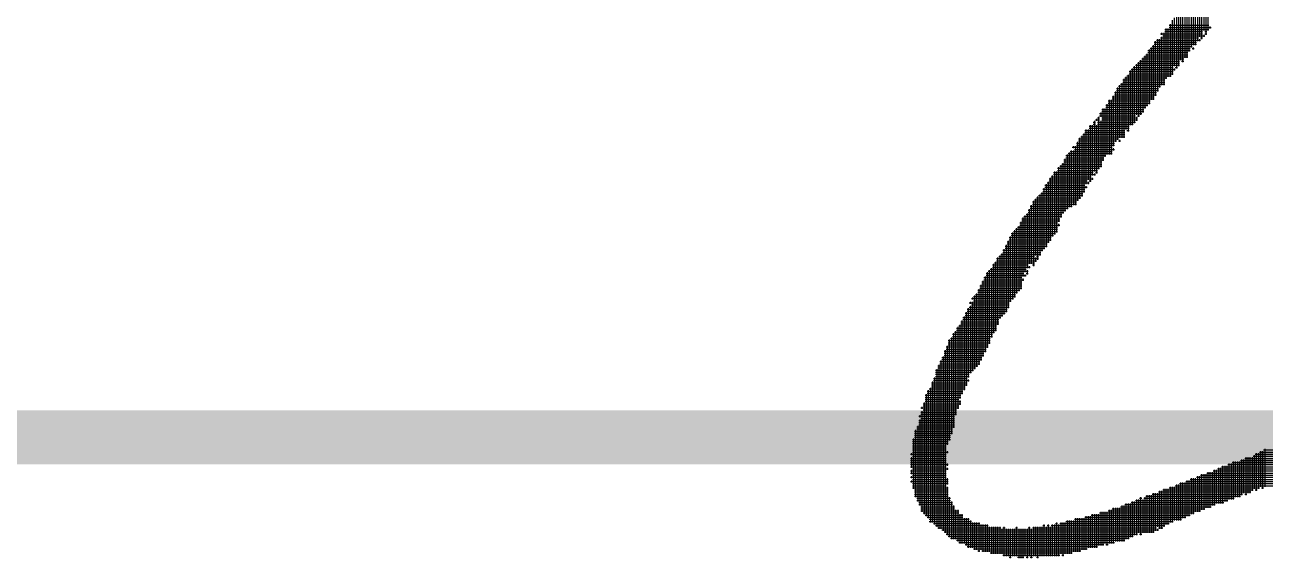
# Model space of a CAD drawing. Header units: feet. Extents: x 0 to 336400, y 0 to 237600.
# Drawn here: x 227567 to 229402, y 10221 to 11011 of the extents above; entities that cross this region are included whole.
import ezdxf
from ezdxf.enums import TextEntityAlignment as Align

# ---------------------------------------------------------------- set-up
doc = ezdxf.new("R2010")
doc.units = ezdxf.units.FT
doc.header["$LTSCALE"] = 2200
doc.header["$MEASUREMENT"] = 0
for name, color, linetype in [('CX-BORD', 3, 'CONTINUOUS'), ('CX-BORD-LIN1', 4, 'CONTINUOUS'), ('CX-BORD-LIN2', 3, 'CONTINUOUS'), ('CX-BORD-TEX2', 7, 'CONTINUOUS'), ('CX-BORD-TEX3', 6, 'CONTINUOUS')]:
    doc.layers.add(name, color=color, linetype=linetype)
doc.styles.add('TB_TEXT', font='')
doc.styles.add('TB_WBTXT', font='')
doc.styles.add('TB_WMTXT', font='')
doc.styles.get('TB_TEXT').set_extended_font_data('DotumChe')
doc.styles.get('TB_WBTXT').set_extended_font_data('Dotum')
doc.styles.get('TB_WMTXT').set_extended_font_data('DotumChe')

# ---------------------------------------------------------------- blocks, each defined once
blk = doc.blocks.new('CXBLKA1')
at = {"layer": 'CX-BORD-LIN1'}
for p, q in [((548.2697, 7.6684), (548.2697, 7.474)), ((548.2775, 7.6762), (548.2775, 7.5051)), ((548.2853, 7.684), (548.2853, 7.4896)), ((548.293, 7.6918), (548.293, 7.5051)), ((548.2308, 7.6218), (548.2308, 7.4429)), ((548.2464, 7.6373), (548.2464, 7.4507)), ((548.2542, 7.6529), (548.2542, 7.4663)), ((548.2619, 7.6607), (548.2619, 7.4818)), ((548.192, 7.5751), (548.192, 7.3963)), ((548.1997, 7.5907), (548.1997, 7.3885)), ((548.2075, 7.5829), (548.2075, 7.4041)), ((548.2153, 7.5907), (548.2153, 7.4041)), ((548.2231, 7.6062), (548.2231, 7.4274)), ((548.2386, 7.5985), (548.2386, 7.4507)), ((548.1492, 7.5246), (548.2969, 7.5246)), ((548.1531, 7.5285), (548.1531, 7.3341)), ((548.1608, 7.544), (548.1608, 7.3419)), ((548.1686, 7.5518), (548.1686, 7.373)), ((548.1764, 7.5596), (548.1764, 7.3652)), ((548.1842, 7.5674), (548.1842, 7.373)), ((548.1181, 7.4935), (548.2736, 7.4935)), ((548.1181, 7.4779), (548.258, 7.4779)), ((548.122, 7.4974), (548.122, 7.4896)), ((548.122, 7.4818), (548.122, 7.303)), ((548.1259, 7.4857), (548.2814, 7.4857)), ((548.1297, 7.4974), (548.1297, 7.303)), ((548.1336, 7.509), (548.2969, 7.509)), ((548.1336, 7.5013), (548.2736, 7.5013)), ((548.1375, 7.5129), (548.1375, 7.3263)), ((548.1453, 7.5129), (548.1453, 7.3341)), ((548.1492, 7.5168), (548.3047, 7.5168)), ((548.2658, 7.4779), (548.2736, 7.4779)), ((548.2775, 7.4896), (548.2775, 7.4818)), ((548.2814, 7.5013), (548.2892, 7.5013)), ((548.2814, 7.4935), (548.2892, 7.4935)), ((548.3008, 7.5207), (548.3008, 7.5129)), ((548.0753, 7.4352), (548.0753, 7.233)), ((548.0792, 7.4391), (548.2269, 7.4391)), ((548.0831, 7.4429), (548.0831, 7.2485)), ((548.087, 7.4468), (548.2347, 7.4468)), ((548.0909, 7.4507), (548.0909, 7.2485)), ((548.0948, 7.4624), (548.2503, 7.4624)), ((548.0948, 7.4546), (548.2503, 7.4546)), ((548.0986, 7.4663), (548.0986, 7.2641)), ((548.1025, 7.4702), (548.2658, 7.4702)), ((548.1064, 7.474), (548.1064, 7.2796)), ((548.1142, 7.474), (548.1142, 7.2952)), ((548.2347, 7.4391), (548.2425, 7.4391)), ((548.2386, 7.4429), (548.2386, 7.4352)), ((548.2619, 7.474), (548.2619, 7.4663)), ((548.0364, 7.3885), (548.0364, 7.1863)), ((548.0403, 7.3924), (548.1881, 7.3924)), ((548.0442, 7.3963), (548.0442, 7.1941)), ((548.0481, 7.4002), (548.2036, 7.4002)), ((548.052, 7.4041), (548.052, 7.2019)), ((548.0559, 7.4079), (548.2192, 7.4079)), ((548.0598, 7.4118), (548.0598, 7.2174)), ((548.0636, 7.4157), (548.2192, 7.4157)), ((548.0675, 7.4196), (548.0675, 7.2252)), ((548.0714, 7.4313), (548.2269, 7.4313)), ((548.0714, 7.4235), (548.2192, 7.4235)), ((548.1958, 7.3924), (548.2036, 7.3924)), ((547.9976, 7.3419), (547.9976, 7.1319)), ((548.0014, 7.3535), (548.1647, 7.3535)), ((548.0014, 7.3457), (548.1647, 7.3457)), ((548.0053, 7.3574), (548.0053, 7.1552)), ((548.0092, 7.3613), (548.1725, 7.3613)), ((548.0131, 7.3652), (548.0131, 7.1552)), ((548.017, 7.3691), (548.1647, 7.3691)), ((548.0209, 7.373), (548.0209, 7.163)), ((548.0248, 7.3768), (548.1881, 7.3768)), ((548.0287, 7.3807), (548.0287, 7.1941)), ((548.0325, 7.3846), (548.1881, 7.3846)), ((548.1686, 7.3652), (548.1686, 7.3574)), ((548.1725, 7.3691), (548.1803, 7.3691)), ((547.9587, 7.2952), (547.9587, 7.1008)), ((547.9626, 7.2991), (548.1181, 7.2991)), ((547.9664, 7.303), (547.9664, 7.1086)), ((547.9703, 7.3069), (548.1336, 7.3069)), ((547.9742, 7.3107), (547.9742, 7.1086)), ((547.9781, 7.3224), (548.1336, 7.3224)), ((547.9781, 7.3146), (548.1336, 7.3146)), ((547.982, 7.3263), (547.982, 7.1086)), ((547.9859, 7.3302), (548.1414, 7.3302)), ((547.9898, 7.3341), (547.9898, 7.1397)), ((547.9937, 7.338), (548.157, 7.338)), ((547.9276, 7.2485), (547.9276, 7.0464)), ((547.9353, 7.2485), (547.9353, 7.0464)), ((547.9392, 7.2602), (548.0948, 7.2602)), ((547.9392, 7.2524), (548.0948, 7.2524)), ((547.9431, 7.2641), (547.9431, 7.0775)), ((547.947, 7.2758), (548.1025, 7.2758)), ((547.947, 7.268), (548.1025, 7.268)), ((547.9509, 7.2796), (547.9509, 7.093)), ((547.9548, 7.2913), (548.1103, 7.2913)), ((547.9548, 7.2835), (548.1103, 7.2835)), ((547.9004, 7.2135), (548.0559, 7.2135)), ((547.9004, 7.2058), (548.0559, 7.2058)), ((547.9042, 7.2174), (547.9042, 7.023)), ((547.912, 7.2174), (547.912, 7.0386)), ((547.9159, 7.2291), (548.0714, 7.2291)), ((547.9159, 7.2213), (548.0636, 7.2213)), ((547.9198, 7.233), (547.9198, 7.0464)), ((547.9237, 7.2447), (548.0792, 7.2447)), ((547.9237, 7.2369), (548.0792, 7.2369)), ((547.8692, 7.1669), (547.877, 7.1669)), ((547.8692, 7.1591), (547.877, 7.1591)), ((547.8731, 7.1708), (547.8731, 6.9842)), ((547.877, 7.1747), (547.8926, 7.1747)), ((547.8809, 7.1786), (547.8809, 7.1708)), ((547.8848, 7.1824), (547.8926, 7.1824)), ((547.8848, 7.1669), (548.0248, 7.1669)), ((547.8848, 7.1591), (548.017, 7.1591)), ((547.8887, 7.1863), (547.8887, 6.9919)), ((547.8926, 7.198), (548.0481, 7.198)), ((547.8926, 7.1902), (548.0248, 7.1902)), ((547.8965, 7.2019), (547.8965, 7.1863)), ((547.8965, 7.1708), (547.8965, 6.9997)), ((547.9004, 7.1824), (548.0325, 7.1824)), ((547.9004, 7.1747), (548.0325, 7.1747)), ((548.0287, 7.1863), (548.0287, 7.1708)), ((548.0325, 7.1902), (548.0403, 7.1902)), ((547.8226, 7.1125), (547.9859, 7.1125)), ((547.8265, 7.1163), (547.8265, 6.8908)), ((547.8304, 7.1202), (547.9859, 7.1202)), ((547.8343, 7.1241), (547.8343, 6.9064)), ((547.8381, 7.1358), (547.9859, 7.1358)), ((547.8381, 7.128), (547.9859, 7.128)), ((547.842, 7.1397), (547.842, 6.9375)), ((547.8498, 7.1397), (547.8498, 6.9531)), ((547.8537, 7.1513), (548.0014, 7.1513)), ((547.8537, 7.1436), (548.0014, 7.1436)), ((547.8576, 7.1552), (547.8576, 6.9453)), ((547.8654, 7.1552), (547.8654, 6.9686)), ((547.8809, 7.1552), (547.8809, 6.9764)), ((547.9937, 7.1358), (548.0014, 7.1358)), ((547.7915, 7.0736), (547.9392, 7.0736)), ((547.7954, 7.0775), (547.7954, 7.0697)), ((547.7993, 7.0658), (547.947, 7.0658)), ((547.8032, 7.0775), (547.8032, 6.8597)), ((547.807, 7.0891), (547.947, 7.0891)), ((547.807, 7.0814), (547.947, 7.0814)), ((547.8109, 7.093), (547.8109, 6.8753)), ((547.8148, 7.1047), (547.9626, 7.1047)), ((547.8148, 7.0969), (547.9548, 7.0969)), ((547.8187, 7.1086), (547.8187, 6.8831)), ((547.9431, 7.0697), (547.9431, 7.0619)), ((547.9626, 7.0969), (547.9703, 7.0969)), ((547.9664, 7.1008), (547.9664, 7.093)), ((547.7604, 7.0269), (547.9081, 7.0269)), ((547.7604, 7.0191), (547.9004, 7.0191)), ((547.7643, 7.0308), (547.7643, 6.8364)), ((547.7682, 7.0425), (547.9159, 7.0425)), ((547.7682, 7.0347), (547.9081, 7.0347)), ((547.772, 7.0464), (547.772, 6.8442)), ((547.7759, 7.0503), (547.9392, 7.0503)), ((547.7798, 7.0541), (547.7798, 6.852)), ((547.7837, 7.058), (547.9392, 7.058)), ((547.7876, 7.0619), (547.7876, 6.852)), ((547.7954, 7.0619), (547.7954, 6.8597)), ((547.7215, 6.9803), (547.8692, 6.9803)), ((547.7254, 6.9842), (547.7254, 6.7509)), ((547.7332, 6.9842), (547.7332, 6.7587)), ((547.7371, 6.9958), (547.8926, 6.9958)), ((547.7371, 6.988), (547.8848, 6.988)), ((547.7409, 6.9997), (547.7409, 6.7975)), ((547.7448, 7.0036), (547.9004, 7.0036)), ((547.7487, 7.0075), (547.7487, 6.8131)), ((547.7526, 7.0114), (547.9004, 7.0114)), ((547.7565, 7.0153), (547.7565, 6.8286)), ((547.8731, 6.9764), (547.8731, 6.9686)), ((547.877, 6.9803), (547.8848, 6.9803)), ((547.6904, 6.9336), (547.8381, 6.9336)), ((547.6943, 6.9375), (547.6943, 6.7042)), ((547.6982, 6.9414), (547.8537, 6.9414)), ((547.7021, 6.9453), (547.7021, 6.7198)), ((547.706, 6.9569), (547.8692, 6.9569)), ((547.706, 6.9492), (547.8459, 6.9492)), ((547.7098, 6.9608), (547.7098, 6.7275)), ((547.7137, 6.9647), (547.8615, 6.9647)), ((547.7176, 6.9686), (547.7176, 6.7431)), ((547.7215, 6.9725), (547.877, 6.9725)), ((547.842, 6.9297), (547.842, 6.9219)), ((547.8498, 6.9453), (547.8498, 6.9375)), ((547.8537, 6.9492), (547.8615, 6.9492)), ((547.8654, 6.9608), (547.8654, 6.9531)), ((547.6554, 6.8831), (547.6554, 6.6731)), ((547.6593, 6.887), (547.8226, 6.887)), ((547.6632, 6.8908), (547.6632, 6.6576)), ((547.6671, 6.8947), (547.8304, 6.8947)), ((547.671, 6.8986), (547.671, 6.6731)), ((547.6748, 6.9025), (547.8304, 6.9025)), ((547.6787, 6.9064), (547.6787, 6.6887)), ((547.6826, 6.9181), (547.8381, 6.9181)), ((547.6826, 6.9103), (547.8381, 6.9103)), ((547.6865, 6.9219), (547.6865, 6.6964)), ((547.6904, 6.9258), (547.8459, 6.9258)), ((547.6282, 6.8403), (547.7682, 6.8403)), ((547.6321, 6.8442), (547.6321, 6.642)), ((547.636, 6.8559), (547.7915, 6.8559)), ((547.636, 6.8481), (547.7759, 6.8481)), ((547.6399, 6.8597), (547.6399, 6.642)), ((547.6437, 6.8714), (547.807, 6.8714)), ((547.6437, 6.8636), (547.807, 6.8636)), ((547.6476, 6.8753), (547.6476, 6.6342)), ((547.6515, 6.8792), (547.8148, 6.8792)), ((547.5971, 6.7936), (547.7371, 6.7936)), ((547.601, 6.7975), (547.601, 6.5487)), ((547.6049, 6.8092), (547.7448, 6.8092)), ((547.6049, 6.8014), (547.7448, 6.8014)), ((547.6088, 6.8131), (547.6088, 6.5954)), ((547.6126, 6.817), (547.7526, 6.817)), ((547.6165, 6.8209), (547.6165, 6.6109)), ((547.6204, 6.8247), (547.7526, 6.8247)), ((547.6243, 6.8286), (547.6243, 6.6265)), ((547.6282, 6.8325), (547.7604, 6.8325)), ((547.7409, 6.7898), (547.7409, 6.782)), ((547.566, 6.7548), (547.7293, 6.7548)), ((547.566, 6.747), (547.7215, 6.747)), ((547.5699, 6.7587), (547.5699, 6.5098)), ((547.5738, 6.7625), (547.7371, 6.7625)), ((547.5776, 6.7664), (547.5776, 6.5176)), ((547.5815, 6.7703), (547.7371, 6.7703)), ((547.5854, 6.7742), (547.5854, 6.5331)), ((547.5893, 6.7781), (547.7371, 6.7781)), ((547.5932, 6.782), (547.5932, 6.5409)), ((547.5971, 6.7859), (547.7448, 6.7859)), ((547.5427, 6.7081), (547.6982, 6.7081)), ((547.5427, 6.7003), (547.6904, 6.7003)), ((547.5465, 6.712), (547.5465, 6.4632)), ((547.5504, 6.7237), (547.706, 6.7237)), ((547.5504, 6.7159), (547.6982, 6.7159)), ((547.5543, 6.7275), (547.5543, 6.4787)), ((547.5582, 6.7392), (547.7137, 6.7392)), ((547.5582, 6.7314), (547.7137, 6.7314)), ((547.5621, 6.7431), (547.5621, 6.502)), ((547.5116, 6.6615), (547.6671, 6.6615)), ((547.5116, 6.6537), (547.6593, 6.6537)), ((547.5154, 6.6653), (547.5154, 6.4165)), ((547.5193, 6.6692), (547.6515, 6.6692)), ((547.5232, 6.6731), (547.5232, 6.4398)), ((547.5271, 6.677), (547.6748, 6.677)), ((547.531, 6.6809), (547.531, 6.4476)), ((547.5349, 6.6926), (547.6826, 6.6926)), ((547.5349, 6.6848), (547.6748, 6.6848)), ((547.5388, 6.6964), (547.5388, 6.4554)), ((547.6554, 6.6653), (547.6554, 6.6498)), ((547.6593, 6.6692), (547.6671, 6.6692)), ((547.4727, 6.607), (547.6126, 6.607)), ((547.4766, 6.6109), (547.4766, 6.331)), ((547.4804, 6.6148), (547.6282, 6.6148)), ((547.4843, 6.6187), (547.4843, 6.3465)), ((547.4882, 6.6226), (547.6204, 6.6226)), ((547.4921, 6.6265), (547.4921, 6.3699)), ((547.496, 6.6381), (547.6282, 6.6381)), ((547.496, 6.6303), (547.636, 6.6303)), ((547.4999, 6.642), (547.4999, 6.3854)), ((547.5038, 6.6459), (547.6515, 6.6459)), ((547.5077, 6.6498), (547.5077, 6.3932)), ((547.6204, 6.607), (547.6282, 6.607)), ((547.6243, 6.6187), (547.6243, 6.6031)), ((547.6321, 6.6342), (547.6321, 6.6265)), ((547.6437, 6.6381), (547.6515, 6.6381)), ((547.4493, 6.5604), (547.6049, 6.5604)), ((547.4532, 6.5643), (547.4532, 6.2843)), ((547.4571, 6.5759), (547.6049, 6.5759)), ((547.4571, 6.5681), (547.6049, 6.5681)), ((547.461, 6.5798), (547.461, 6.2999)), ((547.4649, 6.5915), (547.6049, 6.5915)), ((547.4649, 6.5837), (547.6126, 6.5837)), ((547.4688, 6.5954), (547.4688, 6.3154)), ((547.4727, 6.5992), (547.6204, 6.5992)), ((547.6088, 6.5876), (547.6088, 6.5798)), ((547.6165, 6.6031), (547.6165, 6.5954)), ((547.4221, 6.5176), (547.4221, 6.5098)), ((547.426, 6.5215), (547.5815, 6.5215)), ((547.4299, 6.5254), (547.4299, 6.2532)), ((547.4338, 6.5293), (547.5815, 6.5293)), ((547.4377, 6.5331), (547.4377, 6.261)), ((547.4416, 6.5448), (547.5971, 6.5448)), ((547.4416, 6.537), (547.5893, 6.537)), ((547.4455, 6.5487), (547.4455, 6.2688)), ((547.4493, 6.5526), (547.6049, 6.5526)), ((547.4027, 6.4748), (547.5504, 6.4748)), ((547.4066, 6.4787), (547.4066, 6.2221)), ((547.4105, 6.4982), (547.5582, 6.4982)), ((547.4105, 6.4826), (547.5582, 6.4826)), ((547.4144, 6.502), (547.4144, 6.4943)), ((547.4144, 6.4865), (547.4144, 6.2377)), ((547.4182, 6.5137), (547.5738, 6.5137)), ((547.4182, 6.4904), (547.5582, 6.4904)), ((547.4221, 6.502), (547.4221, 6.2454)), ((547.426, 6.5059), (547.566, 6.5059)), ((547.3794, 6.4282), (547.5193, 6.4282)), ((547.3832, 6.4321), (547.3832, 6.1599)), ((547.3871, 6.4437), (547.5271, 6.4437)), ((547.3871, 6.4359), (547.5193, 6.4359)), ((547.391, 6.4476), (547.391, 6.1755)), ((547.3949, 6.4593), (547.5427, 6.4593)), ((547.3949, 6.4515), (547.5349, 6.4515)), ((547.3988, 6.4632), (547.3988, 6.191)), ((547.4027, 6.4671), (547.5504, 6.4671)), ((547.3483, 6.3815), (547.496, 6.3815)), ((547.3521, 6.3854), (547.3521, 6.0355)), ((547.356, 6.3893), (547.5038, 6.3893)), ((547.3599, 6.3932), (547.3599, 6.0821)), ((547.3638, 6.4048), (547.5116, 6.4048)), ((547.3638, 6.3971), (547.5116, 6.3971)), ((547.3677, 6.4087), (547.3677, 6.1055)), ((547.3716, 6.4126), (547.5116, 6.4126)), ((547.3755, 6.4165), (547.3755, 6.1443)), ((547.3794, 6.4204), (547.5193, 6.4204)), ((547.3249, 6.3349), (547.4804, 6.3349)), ((547.3288, 6.3387), (547.3288, 5.9733)), ((547.3327, 6.3582), (547.4882, 6.3582)), ((547.3327, 6.3504), (547.4882, 6.3504)), ((547.3327, 6.3426), (547.4804, 6.3426)), ((547.3366, 6.3621), (547.3366, 5.9888)), ((547.3405, 6.366), (547.4882, 6.366)), ((547.3444, 6.3699), (547.3444, 6.0122)), ((547.3483, 6.3737), (547.496, 6.3737)), ((547.3094, 6.296), (547.4571, 6.296)), ((547.3094, 6.2882), (547.4571, 6.2882)), ((547.3133, 6.2999), (547.3133, 5.6545)), ((547.3172, 6.3193), (547.4727, 6.3193)), ((547.3172, 6.3115), (547.4649, 6.3115)), ((547.3172, 6.3038), (547.4649, 6.3038)), ((547.321, 6.3232), (547.321, 5.6467)), ((547.3249, 6.3271), (547.4727, 6.3271)), ((547.286, 6.2493), (547.426, 6.2493)), ((547.286, 6.2415), (547.4182, 6.2415)), ((547.2899, 6.2532), (547.2899, 5.67)), ((547.2938, 6.2649), (547.4416, 6.2649)), ((547.2938, 6.2571), (547.4338, 6.2571)), ((547.2977, 6.2688), (547.2977, 5.6622)), ((547.3016, 6.2804), (547.4493, 6.2804)), ((547.3016, 6.2727), (547.4493, 6.2727)), ((547.3055, 6.2843), (547.3055, 5.6622)), ((547.2705, 6.2027), (547.4027, 6.2027)), ((547.2705, 6.1949), (547.4027, 6.1949)), ((547.2744, 6.2066), (547.2744, 5.6856)), ((547.2783, 6.2182), (547.4027, 6.2182)), ((547.2783, 6.2104), (547.4105, 6.2104)), ((547.2822, 6.2221), (547.2822, 5.6778)), ((547.286, 6.2338), (547.4105, 6.2338)), ((547.286, 6.226), (547.4105, 6.226)), ((547.4066, 6.2143), (547.4066, 6.2066)), ((547.2472, 6.156), (547.3794, 6.156)), ((547.2472, 6.1482), (547.3794, 6.1482)), ((547.2511, 6.1599), (547.2511, 5.7089)), ((547.2549, 6.1716), (547.3871, 6.1716)), ((547.2549, 6.1638), (547.3871, 6.1638)), ((547.2588, 6.1755), (547.2588, 5.7011)), ((547.2627, 6.1793), (547.3949, 6.1793)), ((547.2666, 6.1832), (547.2666, 5.6856)), ((547.2705, 6.1871), (547.3949, 6.1871)), ((547.2316, 6.1094), (547.3716, 6.1094)), ((547.2355, 6.1132), (547.2355, 6.1055)), ((547.2394, 6.1249), (547.3794, 6.1249)), ((547.2394, 6.1171), (547.3716, 6.1171)), ((547.2394, 6.1016), (547.3638, 6.1016)), ((547.2433, 6.1288), (547.2433, 5.7167)), ((547.2472, 6.1405), (547.3716, 6.1405)), ((547.2472, 6.1327), (547.3794, 6.1327)), ((547.3755, 6.1366), (547.3755, 6.121)), ((547.2238, 6.0783), (547.356, 6.0783)), ((547.2238, 6.0627), (547.356, 6.0627)), ((547.2277, 6.0821), (547.2277, 6.0744)), ((547.2277, 6.0666), (547.2277, 5.7478)), ((547.2316, 6.0938), (547.3638, 6.0938)), ((547.2316, 6.086), (547.3638, 6.086)), ((547.2316, 6.0705), (547.356, 6.0705)), ((547.2355, 6.0977), (547.2355, 5.7244)), ((547.2083, 6.0238), (547.3483, 6.0238)), ((547.2083, 6.016), (547.3483, 6.016)), ((547.2122, 6.0277), (547.2122, 5.7789)), ((547.2161, 6.0394), (547.356, 6.0394)), ((547.2161, 6.0316), (547.3483, 6.0316)), ((547.22, 6.0433), (547.22, 5.7633)), ((547.2238, 6.0549), (547.356, 6.0549)), ((547.2238, 6.0471), (547.356, 6.0471)), ((547.2005, 5.9927), (547.3405, 5.9927)), ((547.2005, 5.9849), (547.3327, 5.9849)), ((547.2005, 5.9772), (547.3327, 5.9772)), ((547.2005, 5.9694), (547.3249, 5.9694)), ((547.2044, 5.9966), (547.2044, 5.81)), ((547.2083, 6.0083), (547.3405, 6.0083)), ((547.2083, 6.0005), (547.3405, 6.0005)), ((547.1927, 5.9383), (547.3249, 5.9383)), ((547.1927, 5.9227), (547.3249, 5.9227)), ((547.1966, 5.9422), (547.1966, 5.9344)), ((547.1966, 5.9266), (547.1966, 5.8877)), ((547.2005, 5.9616), (547.3249, 5.9616)), ((547.2005, 5.9538), (547.3249, 5.9538)), ((547.2005, 5.9461), (547.3327, 5.9461)), ((547.2005, 5.9305), (547.3249, 5.9305)), ((547.3288, 5.9499), (547.3288, 5.9422)), ((548.4175, 5.9188), (548.4175, 5.7867)), ((548.4252, 5.9188), (548.4252, 5.7944)), ((548.4291, 5.9227), (548.7479, 5.9227)), ((548.433, 5.9266), (548.433, 5.7867)), ((548.4408, 5.9266), (548.4408, 5.7944)), ((548.4486, 5.9266), (548.4486, 5.7944)), ((548.4563, 5.9266), (548.4563, 5.8022)), ((548.4602, 5.9305), (548.7635, 5.9305)), ((548.4641, 5.9344), (548.4641, 5.81)), ((548.468, 5.9383), (548.779, 5.9383)), ((548.4719, 5.9422), (548.4719, 5.8022)), ((548.4797, 5.9422), (548.4797, 5.81)), ((548.4836, 5.9461), (548.7946, 5.9461)), ((548.4874, 5.9499), (548.4874, 5.8178)), ((548.4952, 5.9499), (548.4952, 5.81)), ((548.4991, 5.9538), (548.8101, 5.9538)), ((548.503, 5.9577), (548.503, 5.8178)), ((547.1927, 5.915), (547.3249, 5.915)), ((547.1927, 5.9072), (547.3249, 5.9072)), ((547.1927, 5.8994), (547.3327, 5.8994)), ((547.1927, 5.8916), (547.3249, 5.8916)), ((547.1927, 5.8761), (547.3249, 5.8761)), ((547.1966, 5.88), (547.1966, 5.8644)), ((547.2005, 5.8839), (547.3327, 5.8839)), ((547.3288, 5.9033), (547.3288, 5.8955)), ((547.3288, 5.8877), (547.3288, 5.88)), ((548.293, 5.8722), (548.293, 5.74)), ((548.3008, 5.8722), (548.3008, 5.74)), ((548.3086, 5.8722), (548.3086, 5.7478)), ((548.3125, 5.8761), (548.6313, 5.8761)), ((548.3164, 5.88), (548.3164, 5.7478)), ((548.3241, 5.88), (548.3241, 5.7555)), ((548.328, 5.8839), (548.6546, 5.8839)), ((548.3319, 5.8877), (548.3319, 5.7555)), ((548.3397, 5.8877), (548.3397, 5.7555)), ((548.3436, 5.8916), (548.6702, 5.8916)), ((548.3475, 5.8955), (548.3475, 5.7555)), ((548.3552, 5.8955), (548.3552, 5.7633)), ((548.363, 5.8955), (548.363, 5.7633)), ((548.3669, 5.8994), (548.7091, 5.8994)), ((548.3708, 5.9033), (548.3708, 5.7711)), ((548.3786, 5.9033), (548.3786, 5.7711)), ((548.3825, 5.9072), (548.7246, 5.9072)), ((548.3864, 5.9111), (548.3864, 5.7711)), ((548.3941, 5.9111), (548.3941, 5.7789)), ((548.4019, 5.9111), (548.4019, 5.7789)), ((548.4097, 5.9111), (548.4097, 5.7789)), ((548.4136, 5.915), (548.7402, 5.915)), ((547.1927, 5.8683), (547.3249, 5.8683)), ((547.1927, 5.8527), (547.3249, 5.8527)), ((547.1927, 5.8372), (547.3327, 5.8372)), ((547.1966, 5.8566), (547.1966, 5.8489)), ((547.1966, 5.8411), (547.1966, 5.8333)), ((547.2005, 5.8605), (547.3249, 5.8605)), ((547.2005, 5.845), (547.3327, 5.845)), ((547.2005, 5.8294), (547.3327, 5.8294)), ((547.3288, 5.8489), (547.3288, 5.8255)), ((548.1881, 5.8294), (548.5535, 5.8294)), ((548.192, 5.8333), (548.192, 5.6933)), ((548.1997, 5.8333), (548.1997, 5.7011)), ((548.2075, 5.8333), (548.2075, 5.7011)), ((548.2114, 5.8372), (548.5691, 5.8372)), ((548.2153, 5.8411), (548.2153, 5.7089)), ((548.2231, 5.8411), (548.2231, 5.7089)), ((548.2269, 5.845), (548.5924, 5.845)), ((548.2308, 5.8489), (548.2308, 5.7167)), ((548.2386, 5.8489), (548.2386, 5.7167)), ((548.2464, 5.8489), (548.2464, 5.7244)), ((548.2503, 5.8527), (548.608, 5.8527)), ((548.2542, 5.8566), (548.2542, 5.7244)), ((548.2619, 5.8566), (548.2619, 5.7244)), ((548.2658, 5.8605), (548.6157, 5.8605)), ((548.2697, 5.8644), (548.2697, 5.7322)), ((548.2775, 5.8644), (548.2775, 5.7322)), ((548.2853, 5.8644), (548.2853, 5.74)), ((548.2892, 5.8683), (548.6235, 5.8683)), ((547.2005, 5.8216), (547.3249, 5.8216)), ((547.2005, 5.8139), (547.3327, 5.8139)), ((547.2083, 5.8061), (547.3327, 5.8061)), ((547.2083, 5.7983), (547.3327, 5.7983)), ((547.2083, 5.7905), (547.3327, 5.7905)), ((547.2083, 5.7828), (547.3327, 5.7828)), ((547.3288, 5.8178), (547.3288, 5.6389)), ((548.0636, 5.7828), (548.4136, 5.7828)), ((548.0675, 5.7867), (548.0675, 5.6467)), ((548.0753, 5.7867), (548.0753, 5.6467)), ((548.0831, 5.7867), (548.0831, 5.6467)), ((548.087, 5.7905), (548.4213, 5.7905)), ((548.0909, 5.7944), (548.0909, 5.6467)), ((548.0986, 5.7944), (548.0986, 5.6545)), ((548.1064, 5.7944), (548.1064, 5.67)), ((548.1103, 5.7983), (548.4524, 5.7983)), ((548.1142, 5.8022), (548.1142, 5.6622)), ((548.122, 5.8022), (548.122, 5.6622)), ((548.1259, 5.8061), (548.4602, 5.8061)), ((548.1297, 5.81), (548.1297, 5.67)), ((548.1375, 5.81), (548.1375, 5.6778)), ((548.1453, 5.81), (548.1453, 5.6778)), ((548.1492, 5.8139), (548.4836, 5.8139)), ((548.1531, 5.8178), (548.1531, 5.6856)), ((548.1608, 5.8178), (548.1608, 5.6856)), ((548.1686, 5.8178), (548.1686, 5.6933)), ((548.1725, 5.8216), (548.538, 5.8216)), ((548.1764, 5.8255), (548.1764, 5.6933)), ((548.1842, 5.8255), (548.1842, 5.6933)), ((548.4291, 5.7905), (548.4369, 5.7905)), ((548.468, 5.8061), (548.4758, 5.8061)), ((548.4913, 5.8139), (548.4991, 5.8139)), ((547.2161, 5.775), (547.3405, 5.775)), ((547.2161, 5.7672), (547.3405, 5.7672)), ((547.2238, 5.7594), (547.3483, 5.7594)), ((547.2238, 5.7517), (547.3483, 5.7517)), ((547.2316, 5.7439), (547.356, 5.7439)), ((547.2316, 5.7361), (547.356, 5.7361)), ((547.3366, 5.7789), (547.3366, 5.6311)), ((547.3444, 5.7633), (547.3444, 5.6234)), ((547.3521, 5.7478), (547.3521, 5.6234)), ((547.9392, 5.7361), (548.2814, 5.7361)), ((547.9431, 5.74), (547.9431, 5.6078)), ((547.9509, 5.74), (547.9509, 5.6156)), ((547.9587, 5.74), (547.9587, 5.6156)), ((547.9664, 5.74), (547.9664, 5.6156)), ((547.9703, 5.7439), (548.3047, 5.7439)), ((547.9742, 5.7478), (547.9742, 5.6156)), ((547.982, 5.7478), (547.982, 5.6156)), ((547.9859, 5.7517), (548.3203, 5.7517)), ((547.9898, 5.7555), (547.9898, 5.6234)), ((547.9976, 5.7555), (547.9976, 5.6234)), ((548.0053, 5.7555), (548.0053, 5.6311)), ((548.0092, 5.7594), (548.3514, 5.7594)), ((548.0131, 5.7633), (548.0131, 5.6311)), ((548.0209, 5.7633), (548.0209, 5.6389)), ((548.0248, 5.7672), (548.3669, 5.7672)), ((548.0287, 5.7711), (548.0287, 5.6389)), ((548.0364, 5.7711), (548.0364, 5.6467)), ((548.0403, 5.775), (548.0481, 5.775)), ((548.0442, 5.7789), (548.0442, 5.6389)), ((548.052, 5.7711), (548.052, 5.6467)), ((548.0559, 5.775), (548.3902, 5.775)), ((548.0598, 5.7789), (548.0598, 5.6467)), ((547.2316, 5.7283), (547.3716, 5.7283)), ((547.2394, 5.7206), (547.3716, 5.7206)), ((547.2472, 5.7128), (547.3871, 5.7128)), ((547.2549, 5.705), (547.3871, 5.705)), ((547.2627, 5.6972), (547.4105, 5.6972)), ((547.2627, 5.6895), (547.4182, 5.6895)), ((547.3599, 5.7322), (547.3599, 5.6234)), ((547.3677, 5.7322), (547.3677, 5.6156)), ((547.3755, 5.7167), (547.3755, 5.6078)), ((547.3832, 5.7167), (547.3832, 5.6078)), ((547.391, 5.7011), (547.391, 5.6078)), ((547.3988, 5.7011), (547.3988, 5.6)), ((547.4066, 5.7011), (547.4066, 5.5923)), ((547.4144, 5.6933), (547.4144, 5.5923)), ((547.7682, 5.6895), (548.1647, 5.6895)), ((547.772, 5.6933), (547.772, 5.5689)), ((547.7798, 5.6933), (547.7798, 5.5689)), ((547.7876, 5.6933), (547.7876, 5.5689)), ((547.7954, 5.6933), (547.7954, 5.5767)), ((547.7993, 5.6972), (548.1958, 5.6972)), ((547.8032, 5.7011), (547.8032, 5.5767)), ((547.8109, 5.7011), (547.8109, 5.5767)), ((547.8187, 5.7011), (547.8187, 5.5767)), ((547.8265, 5.7011), (547.8265, 5.5845)), ((547.8343, 5.7011), (547.8343, 5.5845)), ((547.8381, 5.705), (548.2114, 5.705)), ((547.842, 5.7089), (547.842, 5.5845)), ((547.8498, 5.7089), (547.8498, 5.5923)), ((547.8576, 5.7089), (547.8576, 5.5923)), ((547.8615, 5.7128), (548.2269, 5.7128)), ((547.8654, 5.7167), (547.8654, 5.5923)), ((547.8731, 5.7167), (547.8731, 5.5923)), ((547.8809, 5.7167), (547.8809, 5.5923)), ((547.8887, 5.7167), (547.8887, 5.6)), ((547.8926, 5.7206), (548.2425, 5.7206)), ((547.8965, 5.7244), (547.8965, 5.6)), ((547.9042, 5.7244), (547.9042, 5.6)), ((547.912, 5.7244), (547.912, 5.6078)), ((547.9198, 5.7244), (547.9198, 5.6)), ((547.9237, 5.7283), (548.2658, 5.7283)), ((547.9276, 5.7322), (547.9276, 5.6078)), ((547.9353, 5.7322), (547.9353, 5.6078)), ((547.2783, 5.6817), (547.4493, 5.6817)), ((547.286, 5.6739), (547.4804, 5.6739)), ((547.2938, 5.6661), (547.5271, 5.6661)), ((547.3094, 5.6583), (548.1103, 5.6583)), ((547.3172, 5.6506), (548.0948, 5.6506)), ((547.3249, 5.6428), (548.0325, 5.6428)), ((547.4221, 5.6856), (547.4221, 5.5923)), ((547.4299, 5.6856), (547.4299, 5.5845)), ((547.4377, 5.6856), (547.4377, 5.5845)), ((547.4455, 5.6856), (547.4455, 5.5767)), ((547.4532, 5.6778), (547.4532, 5.5845)), ((547.461, 5.6778), (547.461, 5.5767)), ((547.4688, 5.6778), (547.4688, 5.5767)), ((547.4766, 5.6778), (547.4766, 5.5767)), ((547.4843, 5.67), (547.4843, 5.5767)), ((547.4921, 5.67), (547.4921, 5.5689)), ((547.4999, 5.67), (547.4999, 5.5689)), ((547.5077, 5.67), (547.5077, 5.5689)), ((547.5154, 5.67), (547.5154, 5.5689)), ((547.5232, 5.67), (547.5232, 5.5689)), ((547.531, 5.6622), (547.531, 5.5689)), ((547.5349, 5.6661), (547.5427, 5.6661)), ((547.5388, 5.67), (547.5388, 5.5611)), ((547.5465, 5.6622), (547.5465, 5.5611)), ((547.5543, 5.6622), (547.5543, 5.5611)), ((547.5621, 5.6622), (547.5621, 5.5534)), ((547.5699, 5.6622), (547.5699, 5.5611)), ((547.5776, 5.6622), (547.5776, 5.5611)), ((547.5815, 5.6661), (547.5893, 5.6661)), ((547.5854, 5.67), (547.5854, 5.5611)), ((547.5932, 5.6622), (547.5932, 5.5534)), ((547.601, 5.6622), (547.601, 5.5534)), ((547.6088, 5.6622), (547.6088, 5.5534)), ((547.6165, 5.6622), (547.6165, 5.5611)), ((547.6243, 5.6622), (547.6243, 5.5534)), ((547.6282, 5.6661), (547.636, 5.6661)), ((547.6321, 5.67), (547.6321, 5.5611)), ((547.6399, 5.6622), (547.6399, 5.5534)), ((547.6437, 5.6661), (548.1025, 5.6661)), ((547.6476, 5.67), (547.6476, 5.5611)), ((547.6554, 5.67), (547.6554, 5.5611)), ((547.6632, 5.67), (547.6632, 5.5534)), ((547.671, 5.67), (547.671, 5.5611)), ((547.6787, 5.67), (547.6787, 5.5611)), ((547.6826, 5.6739), (547.6904, 5.6739)), ((547.6865, 5.6778), (547.6865, 5.5611)), ((547.6943, 5.67), (547.6943, 5.5611)), ((547.6982, 5.6739), (547.706, 5.6739)), ((547.7021, 5.6778), (547.7021, 5.5611)), ((547.7098, 5.67), (547.7098, 5.5611)), ((547.7137, 5.6739), (548.1336, 5.6739)), ((547.7176, 5.6778), (547.7176, 5.5611)), ((547.7254, 5.6778), (547.7254, 5.5611)), ((547.7293, 5.6817), (547.7371, 5.6817)), ((547.7332, 5.6856), (547.7332, 5.5611)), ((547.7409, 5.6778), (547.7409, 5.5611)), ((547.7448, 5.6817), (548.1492, 5.6817)), ((547.7487, 5.6856), (547.7487, 5.5689)), ((547.7565, 5.6856), (547.7565, 5.5611)), ((547.7643, 5.6856), (547.7643, 5.5689)), ((548.0403, 5.6428), (548.0481, 5.6428)), ((548.1064, 5.6622), (548.1064, 5.6545)), ((548.1103, 5.6661), (548.1259, 5.6661)), ((547.3327, 5.635), (548.017, 5.635)), ((547.3405, 5.6272), (548.0014, 5.6272)), ((547.3638, 5.6195), (547.9859, 5.6195)), ((547.3716, 5.6117), (547.947, 5.6117)), ((547.3949, 5.6039), (547.9081, 5.6039)), ((547.9159, 5.6039), (547.9237, 5.6039)), ((547.4027, 5.5961), (547.8848, 5.5961)), ((547.426, 5.5884), (547.8459, 5.5884)), ((547.4416, 5.5806), (547.4493, 5.5806)), ((547.4571, 5.5806), (547.8226, 5.5806)), ((547.4882, 5.5728), (547.7915, 5.5728)), ((547.5349, 5.565), (547.7448, 5.565)), ((547.5582, 5.5573), (547.566, 5.5573)), ((547.5893, 5.5573), (547.6126, 5.5573)), ((547.6204, 5.5573), (547.6282, 5.5573)), ((547.636, 5.5573), (547.6437, 5.5573)), ((547.6593, 5.5573), (547.6671, 5.5573)), ((547.7526, 5.565), (547.7604, 5.565))]:
    blk.add_line(p, q, dxfattribs=at)
at = {"layer": 'CX-BORD-LIN1', "const_width": 0.2}
blk.add_lwpolyline([(558, 6), (270, 6)], dxfattribs=at)
at = {"layer": 'CX-BORD-LIN1', "style": 'TB_TEXT'}
for tag, p in [('TR_RCON5', (342.3033, 33)), ('TR_RCON4', (342.3033, 27)), ('TR_RCON3', (342.3033, 21)), ('TR_RCON2', (342.3033, 15)), ('TR_RCON1', (342.3033, 9))]:
    blk.add_attdef(tag, text='', height=3.5, dxfattribs=at).set_placement(p, align=Align.MIDDLE_LEFT)
for tag, height, p in [('TR_DGN5', 3.5, (451.1185, 33)), ('TR_CHK5', 3.5, (491.1185, 33)), ('TR_RDAT5', 3.5, (317.5, 33)), ('TR_APP5', 3.5, (531.1185, 33)), ('TR_RNUM5', 3, (285.1051, 32.6366)), ('TR_DGN4', 3.5, (451.1185, 27)), ('TR_CHK4', 3.5, (491.1185, 27)), ('TR_RDAT4', 3.5, (317.5, 27)), ('TR_APP4', 3.5, (531.1185, 27)), ('TR_RNUM4', 3, (285.1051, 26.6366)), ('TR_DGN3', 3.5, (451.1185, 21)), ('TR_CHK3', 3.5, (491.1185, 21)), ('TR_RDAT3', 3.5, (317.5, 21)), ('TR_APP3', 3.5, (531.1185, 21)), ('TR_RNUM3', 3, (285.1051, 20.6366)), ('TR_DGN2', 3.5, (451.1185, 15)), ('TR_CHK2', 3.5, (491.1185, 15)), ('TR_RDAT2', 3.5, (317.5, 15)), ('TR_APP2', 3.5, (531.1185, 15)), ('TR_RNUM2', 3, (285.1051, 14.6366)), ('TR_DGN1', 3.5, (451.1185, 9)), ('TR_CHK1', 3.5, (491.1185, 9)), ('TR_RDAT1', 3.5, (317.5, 9)), ('TR_APP1', 3.5, (531.1185, 9)), ('TR_RNUM1', 3, (285.1051, 8.6366))]:
    blk.add_attdef(tag, text='', height=height, dxfattribs=at).set_placement(p, align=Align.MIDDLE_CENTER)
at = {"layer": 'CX-BORD-LIN2', "style": 'TB_TEXT'}
blk.add_attdef('TD_VERSION', text='', height=3, rotation=90, dxfattribs=at).set_placement((800.5, 48.0149), align=Align.MIDDLE_CENTER)
at = {"layer": 'CX-BORD-TEX2', "style": 'TB_WMTXT'}
for tag, height, p in [('TB_CNAME', 5, (15.3448, 531.8324)), ('TB_CSCOP', 4, (16.6346, 523.8324))]:
    blk.add_attdef(tag, text='', height=height, dxfattribs=at).set_placement(p, align=Align.BOTTOM_LEFT)
at = {"layer": 'CX-BORD-TEX2', "style": 'TB_WBTXT'}
for tag, height, p in [('TB_MTITIL', 10, (398, 533.3264)), ('TB_STITL', 7, (398, 518.3264))]:
    blk.add_attdef(tag, text='', height=height, dxfattribs=at).set_placement(p, align=Align.MIDDLE_CENTER)
at = {"layer": 'CX-BORD-TEX3', "style": 'TB_TEXT'}
for tag, height, p in [('TD_LNDST', 4.5, (215, 31.5)), ('TD_DSECT', 4.5, (605.5, 31.5)), ('TD_DDIST', 4.5, (654.5, 31.5)), ('TD_DNAME_TOP', 4.5, (755, 27.957)), ('TD_CSECT', 4.5, (605.5, 22.5)), ('TD_CDIST', 4.5, (654.5, 22.5)), ('TD_DNAME_MAIN', 4.5, (755, 21.4731)), ('TD_DNAME_BOT', 3, (755, 15.2489)), ('TD_HSCAL', 4.5, (620.8841, 13.7484)), ('TD_VSCAL', 4.5, (656.8615, 13.7484)), ('TD_CCOMP', 4.5, (215, 13.5927)), ('TD_CSTEP', 4.5, (250.744, 5.125)), ('TD_FIELD', 4.5, (180, 5.125)), ('TD_DWGNO', 4.5, (755, 5.0017)), ('TD_DWGCODE', 4.5, (637, 4.7908))]:
    blk.add_attdef(tag, text='', height=height, dxfattribs=at).set_placement(p, align=Align.MIDDLE_CENTER)
for tag, height, width, p in [('TD_DCOMP', 4.5, 0.95, (215, 22.5875)), ('TD_CNAME', 5, 0.78, (65, 7.5956))]:
    blk.add_attdef(tag, text='', height=height, dxfattribs=dict(at, width=width)).set_placement(p, align=Align.MIDDLE_CENTER)

msp = doc.modelspace()

# ---------------------------------------------------------------- block references
at = {"layer": 'CX-BORD', "xscale": 400, "yscale": 400, "zscale": 400}
msp.add_blockref('CXBLKA1', (10000, 8000), dxfattribs=at)

doc.saveas('drawing.dxf')
